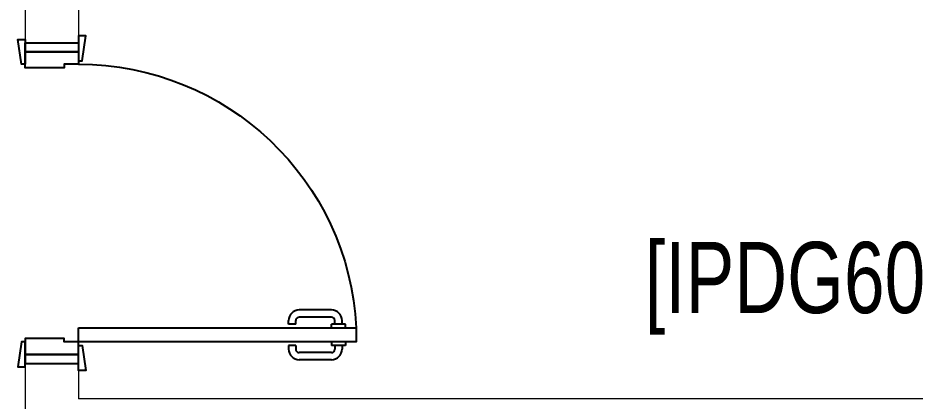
# Model space of a CAD drawing. Header units: millimetres. Extents: x 26027 to 581921, y 7230 to 233891.
# Drawn here: x 475046 to 477562, y 152929 to 154005 of the extents above; entities that cross this region are included whole.
import ezdxf

# ---------------------------------------------------------------- set-up
doc = ezdxf.new("R2010")
doc.units = ezdxf.units.MM
doc.header["$LTSCALE"] = 5
doc.layers.add('72_EGR_BASE_TEXT', color=7, linetype='Continuous', lineweight=5)
doc.layers.add('Walls', color=32, linetype='Continuous', lineweight=5)
doc.layers.add('GE-ARCHITECTURAL_ELEMENTS', color=8, linetype='Continuous')
doc.layers.add('GE-FURNITURE', color=8, linetype='Continuous')
doc.layers.add('Wooden Joinery', color=7, linetype='Continuous', lineweight=5, true_color=0xffdcd1)
doc.styles.add('X3G_ENTITY_2587EA', font='swisscl.ttf', dxfattribs={"height": 200})

# ---------------------------------------------------------------- blocks, each defined once
blk = doc.blocks.new('A$C72370EFE')
at = {"layer": 'GE-ARCHITECTURAL_ELEMENTS'}
for p, q in [((-0.01, -0.04), (-0.02, -0.04)), ((-0.01, -0.03), (-0.01, -0.07)), ((0, -0.03), (-0.01, -0.03)), ((0.04, -0.03), (0.05, -0.03)), ((0.05, -0.03), (0.05, -0.07)), ((0.05, -0.04), (0.06, -0.04)), ((-0.05, -0.07), (-0.05, -0.16)), ((-0.03, -0.07), (-0.03, -0.16)), ((-0.01, -0.06), (-0.02, -0.06)), ((0, -0.07), (-0.01, -0.07)), ((0.04, -0.07), (0.05, -0.07)), ((0.05, -0.06), (0.06, -0.06)), ((0.07, -0.07), (0.07, -0.16)), ((0.09, -0.07), (0.09, -0.16)), ((-0.01, -0.17), (-0.02, -0.17)), ((-0.01, -0.17), (-0.01, -0.19)), ((0.05, -0.17), (0.06, -0.17)), ((0.05, -0.17), (0.05, -0.19)), ((-0.01, -0.19), (-0.02, -0.19)), ((0.05, -0.19), (0.06, -0.19))]:
    blk.add_line(p, q, dxfattribs=at)
for centre, radius, start, end in [((-0.02, -0.07), 0.03, 90, 180), ((0.06, -0.07), 0.03, 0, 90), ((-0.02, -0.07), 0.01, 90, 180), ((0.06, -0.07), 0.01, 0, 90), ((-0.02, -0.16), 0.03, 180, 270), ((-0.02, -0.16), 0.01, 180, 270), ((0.06, -0.16), 0.01, 270, 0), ((0.06, -0.16), 0.03, 270, 0)]:
    blk.add_arc(centre, radius, start, end, dxfattribs=at)
blk = doc.blocks.new('DR1')
at = {"layer": 'GE-FURNITURE', "elevation": 0}
for points in [[(1743402.9, 41721.9), (1743392.9, 41721.9), (1743382.9, 41791.9), (1743402.9, 41791.9)], [(1743552.9, 41731.9), (1743562.9, 41731.9), (1743572.9, 41801.9), (1743552.9, 41801.9)], [(1743552.9, 41681.9), (1744331.9, 41681.9), (1744331.9, 41721.9), (1743552.9, 41721.9)], [(1743402.9, 40941.9), (1743392.9, 40941.9), (1743382.9, 40871.9), (1743402.9, 40871.9)], [(1743552.9, 40931.9), (1743562.9, 40931.9), (1743572.9, 40861.9), (1743552.9, 40861.9)]]:
    blk.add_lwpolyline(points, close=True, dxfattribs=at)
for points in [[(1743552.9, 41756.9), (1743402.9, 41756.9), (1743402.9, 41781.9), (1743552.9, 41781.9), (1743552.9, 41756.9)], [(1743552.9, 41756.9), (1743552.9, 41721.9), (1743512.9, 41721.9), (1743512.9, 41711.9), (1743402.9, 41711.9), (1743402.9, 41756.9), (1743552.9, 41756.9)], [(1743552.9, 40906.9), (1743552.9, 40941.9), (1743512.9, 40941.9), (1743512.9, 40951.9), (1743402.9, 40951.9), (1743402.9, 40906.9), (1743552.9, 40906.9)], [(1743552.9, 40906.9), (1743402.9, 40906.9), (1743402.9, 40881.9), (1743552.9, 40881.9), (1743552.9, 40906.9)]]:
    blk.add_lwpolyline(points, dxfattribs=at)
at = {"layer": 'GE-FURNITURE'}
blk.add_arc((1743552.9, 41721.9, 0), 780, 270, 357.0603, dxfattribs=at)
at = {"layer": 'GE-FURNITURE', "xscale": -999.9999999998856, "yscale": 999.9999999998856, "zscale": 999.9999999998854, "rotation": 270}
blk.add_blockref('A$C72370EFE', (1744331.9, 41681.9, 0), dxfattribs=at)

msp = doc.modelspace()

# ---------------------------------------------------------------- linework, layer by layer
at = {"layer": 'Walls'}
for p, q in [((475215.8, 155985.3, 2.4), (475215.8, 153955.3, 2.4)), ((475065.8, 155476.6, 2.4), (475065.8, 153945.3, 2.4)), ((475215.8, 153935.3, 2.4), (475065.8, 153935.3, 2.4)), ((475215.8, 153035.3, 2.4), (475065.8, 153035.3, 2.4)), ((480165.8, 152935.3, 2.4), (475215.8, 152935.3, 2.4))]:
    msp.add_line(p, q, dxfattribs=at)
at = {"layer": 'Walls', "elevation": 2.4}
for points in [[(475065.8, 153035.3), (475065.8, 152735.3)], [(475215.8, 153035.3), (475215.8, 152935.3)]]:
    msp.add_lwpolyline(points, dxfattribs=at)

# ---------------------------------------------------------------- block references
at = {"layer": 'Wooden Joinery', "xscale": -1, "rotation": 180}
msp.add_blockref('DR1', (-1268337.1, 194817.2, 2.4), dxfattribs=at)

# ---------------------------------------------------------------- texts
at = {"layer": '72_EGR_BASE_TEXT', "insert": (477225.8, 153376.4, 2.4), "char_height": 200, "attachment_point": 2, "style": 'X3G_ENTITY_2587EA'}
msp.add_mtext('[IPDG60]', dxfattribs=at)

doc.saveas('drawing.dxf')
